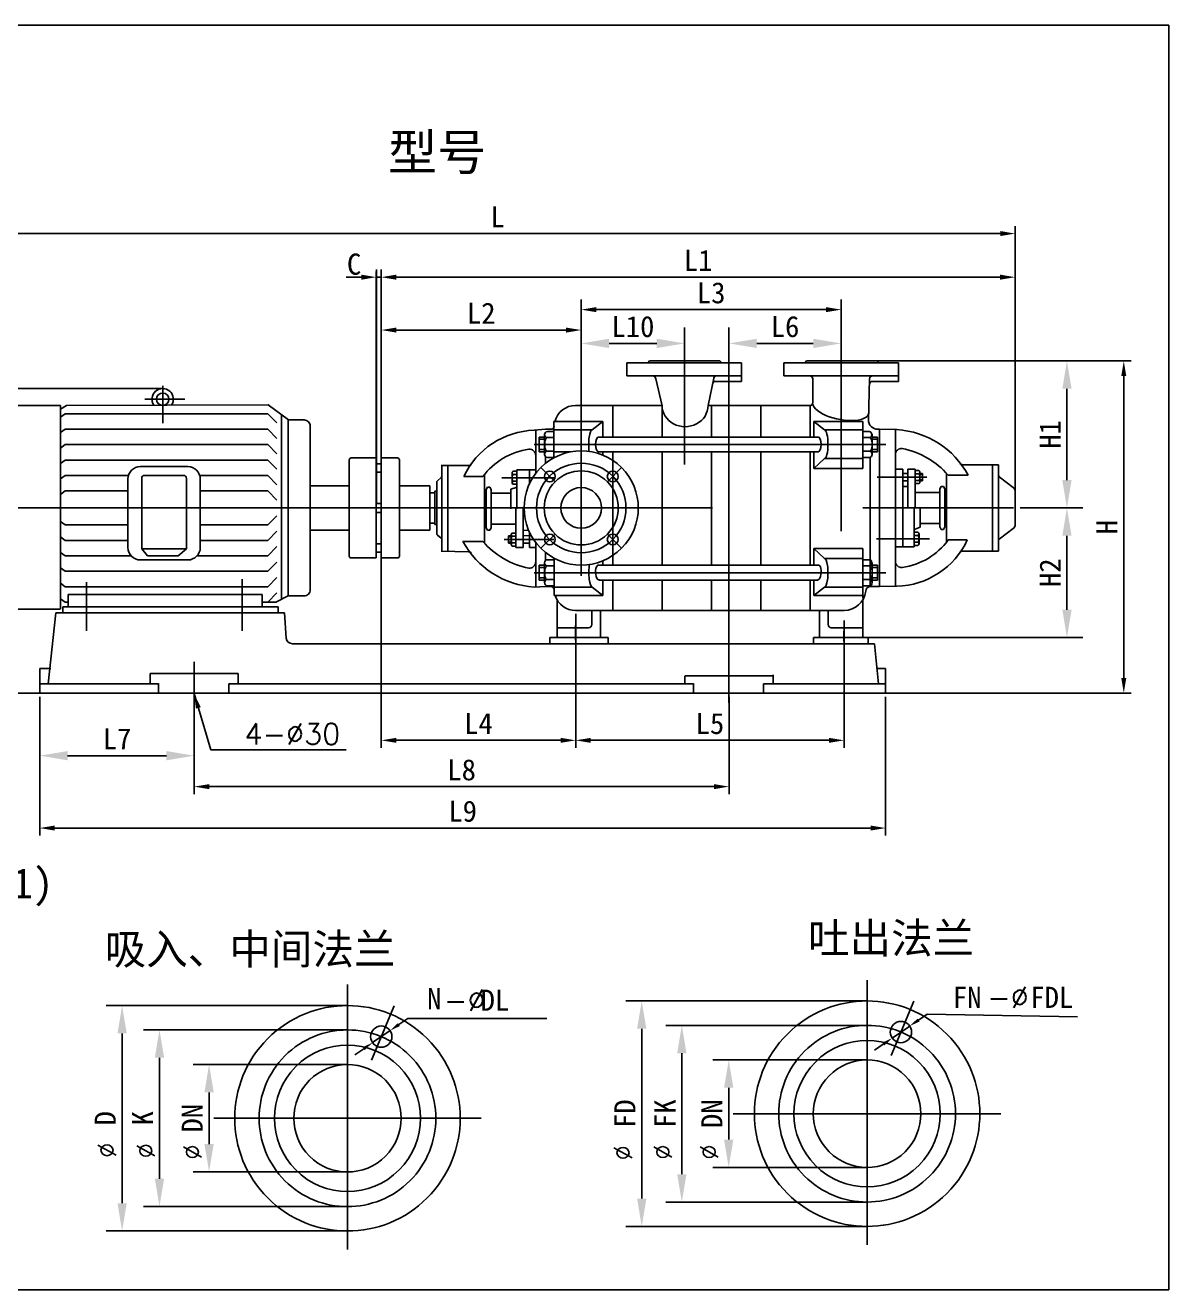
# Model space of a CAD drawing. Extents: x 1620 to 2878, y -792 to 791.
# Drawn here: x 2619.4 to 2809.3, y -582 to -372 of the extents above; entities that cross this region are included whole.
import ezdxf
from ezdxf.enums import TextEntityAlignment as Align

# ---------------------------------------------------------------- set-up
doc = ezdxf.new("R2010")
doc.units = 0
doc.header["$MEASUREMENT"] = 0
doc.linetypes.add('CENTER', pattern=[2, 1.25, -0.25, 0.25, -0.25])
doc.linetypes.add('CENTERX2', pattern=[4, 2.5, -0.5, 0.5, -0.5])
doc.layers.get('0').update_dxf_attribs({"linetype": 'CONTINUOUS'})
doc.layers.get('DEFPOINTS').update_dxf_attribs({"linetype": 'CONTINUOUS'})
for name, color, linetype in [('1', 7, 'CONTINUOUS'), ('2', 1, 'CONTINUOUS'), ('4', 4, 'CENTERX2'), ('8', 20, 'CONTINUOUS')]:
    doc.layers.add(name, color=color, linetype=linetype)
doc.styles.add('HZTXT', font='txt.shx', dxfattribs={"bigfont": 'hztxt.shx'})
doc.styles.get("Standard").update_dxf_attribs({"font": 'SimSun.ttf', "width": 0.6})
doc.dimstyles.get("Standard").update_dxf_attribs({"dimtxt": 0.18, "dimasz": 0.18, "dimexe": 0.18, "dimexo": 0.0625, "dimgap": 0.09, "dimtad": 0, "dimtih": 1, "dimtoh": 1, "dimdec": 4, "dimzin": 0, "dimdsep": 46, "dimtxsty": 'Standard', "dimcen": 0.09, "dimadec": 0, "dimazin": 0, "dimtfac": 1, "dimtdec": 4, "dimtofl": 0, "dimtmove": 0, "dimatfit": 3, "dimfxl": 0, "dimtolj": 1, "dimtzin": 0, "dimarcsym": 0})

# ---------------------------------------------------------------- blocks, each defined once
blk = doc.blocks.new('SCTG')
at = {"layer": '1'}
for p, q in [((0, 8.8), (4.5, 8.8)), ((0, 8.8), (0, -8.8)), ((0, 5), (0, -5)), ((4.6, 4.6), (0, 4.6)), ((4.5, 8.8), (4.5, 8.8)), ((4.5, 4.6), (4.5, 4.6)), ((6.4, 6.8), (6.4, -6.9)), ((6.4, 5), (10, 5)), ((10, 5), (10, -5)), ((4.6, -4.6), (0, -4.6)), ((0, -8.8), (4.5, -8.8)), ((6.4, -5), (10, -5))]:
    blk.add_line(p, q, dxfattribs=at)
for centre, major_axis, ratio, start_param, end_param in [((4.5, 6.7), (-0.15, 2.09), 0.91038, 3.064633, 6.206226), ((4.5, 0), (0, 4.62), 0.404758, 3.126164, 6.298614), ((4.5, -6.7), (0, -2.09), 0.912434, 0, 3.141593)]:
    blk.add_ellipse(centre, major_axis=major_axis, ratio=ratio, start_param=start_param, end_param=end_param, dxfattribs=at)
at = {"layer": '2'}
for p, q in [((6.4, 3.5), (10, 3.5)), ((6.4, -3.5), (10, -3.5))]:
    blk.add_line(p, q, dxfattribs=at)
blk = doc.blocks.new('*D67')
at = {"layer": '2', "color": 0, "lineweight": -2}
for p, q in [((2755.54, -427.72), (2803.11, -427.72)), ((2801.86, -480.39), (2801.86, -430.22)), ((2756.02, -482.89), (2803.11, -482.89))]:
    blk.add_line(p, q, dxfattribs=at)
at = {"layer": '2', "color": 0}
for points in [[(2801.44, -430.22), (2802.27, -430.22), (2801.86, -427.72)], [(2801.44, -480.39), (2802.27, -480.39), (2801.86, -482.89)]]:
    blk.add_solid(points, dxfattribs=at)
at = {"layer": 'DEFPOINTS', "color": 0}
for p in [(2754.91, -427.72), (2801.86, -427.72), (2755.4, -482.89)]:
    blk.add_point(p, dxfattribs=at)
blk = doc.blocks.new('*D68')
at = {"layer": '2', "color": 0, "lineweight": -2}
for p, q in [((2711.75, -451.76), (2711.75, -417.95)), ((2714.25, -419.2), (2752.41, -419.2)), ((2754.91, -451.51), (2754.91, -417.95))]:
    blk.add_line(p, q, dxfattribs=at)
at = {"layer": '2', "color": 0}
for points in [[(2714.25, -418.78), (2714.25, -419.62), (2711.75, -419.2)], [(2752.41, -418.78), (2752.41, -419.62), (2754.91, -419.2)]]:
    blk.add_solid(points, dxfattribs=at)
at = {"layer": 'DEFPOINTS', "color": 0}
for p in [(2754.91, -419.2), (2711.75, -452.38), (2754.91, -452.14)]:
    blk.add_point(p, dxfattribs=at)
blk = doc.blocks.new('*D69')
at = {"layer": '2', "color": 0, "lineweight": -2}
for p, q in [((2678.54, -430.24), (2678.54, -421.34)), ((2711.75, -429.01), (2711.75, -421.34)), ((2681.04, -422.59), (2709.25, -422.59))]:
    blk.add_line(p, q, dxfattribs=at)
at = {"layer": '2', "color": 0}
for points in [[(2681.04, -422.18), (2681.04, -423.01), (2678.54, -422.59)], [(2709.25, -422.18), (2709.25, -423.01), (2711.75, -422.59)]]:
    blk.add_solid(points, dxfattribs=at)
at = {"layer": 'DEFPOINTS', "color": 0}
for p in [(2711.75, -422.59), (2711.75, -429.63), (2678.54, -430.86)]:
    blk.add_point(p, dxfattribs=at)
blk = doc.blocks.new('*D70')
at = {"layer": '2', "color": 0, "lineweight": -2}
for p, q in [((2678.54, -451.51), (2678.54, -412.56)), ((2783.82, -451.51), (2783.82, -412.56)), ((2681.04, -413.81), (2781.32, -413.81))]:
    blk.add_line(p, q, dxfattribs=at)
at = {"layer": '2', "color": 0}
for points in [[(2681.04, -413.39), (2681.04, -414.23), (2678.54, -413.81)], [(2781.32, -413.39), (2781.32, -414.23), (2783.82, -413.81)]]:
    blk.add_solid(points, dxfattribs=at)
at = {"layer": 'DEFPOINTS', "color": 0}
for p in [(2783.82, -413.81), (2678.54, -452.14), (2783.82, -452.14)]:
    blk.add_point(p, dxfattribs=at)
blk = doc.blocks.new('*D71')
at = {"layer": '2', "color": 0, "lineweight": -2}
for p, q in [((2677.73, -451.51), (2677.73, -412.56)), ((2678.54, -451.51), (2678.54, -412.56)), ((2675.23, -413.81), (2672.73, -413.81)), ((2677.73, -413.81), (2678.54, -413.81)), ((2681.04, -413.81), (2687.99, -413.81))]:
    blk.add_line(p, q, dxfattribs=at)
at = {"layer": '2', "color": 0}
for points in [[(2675.23, -413.39), (2675.23, -414.23), (2677.73, -413.81)], [(2681.04, -413.39), (2681.04, -414.23), (2678.54, -413.81)]]:
    blk.add_solid(points, dxfattribs=at)
at = {"layer": 'DEFPOINTS', "color": 0}
for p in [(2678.54, -413.81), (2677.73, -452.14), (2678.54, -452.14)]:
    blk.add_point(p, dxfattribs=at)
at = {"layer": '2', "color": 0, "insert": (2685.76, -411.93), "char_height": 2.5, "attachment_point": 5}
blk.add_mtext('\\A1;   ', dxfattribs=at)
blk = doc.blocks.new('*D72')
at = {"layer": '2', "color": 0, "lineweight": -2}
for p, q in [((2611.91, -451.51), (2611.91, -405.32)), ((2614.41, -406.57), (2781.34, -406.57)), ((2783.84, -451.51), (2783.84, -405.32))]:
    blk.add_line(p, q, dxfattribs=at)
at = {"layer": '2', "color": 0}
for points in [[(2614.41, -406.15), (2614.41, -406.98), (2611.91, -406.57)], [(2781.34, -406.15), (2781.34, -406.98), (2783.84, -406.57)]]:
    blk.add_solid(points, dxfattribs=at)
at = {"layer": 'DEFPOINTS', "color": 0}
for p in [(2783.84, -406.57), (2611.91, -452.14), (2783.84, -452.14)]:
    blk.add_point(p, dxfattribs=at)
blk = doc.blocks.new('*D73')
at = {"layer": '2', "color": 0, "lineweight": -2}
for p, q in [((2621.83, -483.52), (2621.83, -506.55)), ((2762.3, -483.52), (2762.3, -506.55)), ((2624.33, -505.3), (2759.8, -505.3))]:
    blk.add_line(p, q, dxfattribs=at)
at = {"layer": '2', "color": 0}
for points in [[(2624.33, -504.88), (2624.33, -505.72), (2621.83, -505.3)], [(2759.8, -504.88), (2759.8, -505.72), (2762.3, -505.3)]]:
    blk.add_solid(points, dxfattribs=at)
at = {"layer": 'DEFPOINTS', "color": 0}
for p in [(2621.83, -482.89), (2762.3, -482.89), (2762.3, -505.3)]:
    blk.add_point(p, dxfattribs=at)
blk = doc.blocks.new('*D74')
at = {"layer": '2', "color": 0, "lineweight": -2}
for p, q in [((2647.49, -483.52), (2647.49, -499.67)), ((2736.3, -483.52), (2736.3, -499.67)), ((2649.99, -498.42), (2733.8, -498.42))]:
    blk.add_line(p, q, dxfattribs=at)
at = {"layer": '2', "color": 0}
for points in [[(2649.99, -498), (2649.99, -498.84), (2647.49, -498.42)], [(2733.8, -498), (2733.8, -498.84), (2736.3, -498.42)]]:
    blk.add_solid(points, dxfattribs=at)
at = {"layer": 'DEFPOINTS', "color": 0}
for p in [(2647.49, -482.89), (2736.3, -482.89), (2736.3, -498.42)]:
    blk.add_point(p, dxfattribs=at)
blk = doc.blocks.new('*D75')
at = {"layer": '2', "color": 0, "lineweight": -2}
for p, q in [((2678.54, -452), (2678.54, -491.98)), ((2710.85, -475.32), (2710.85, -491.98)), ((2681.04, -490.73), (2708.35, -490.73))]:
    blk.add_line(p, q, dxfattribs=at)
at = {"layer": '2', "color": 0}
for points in [[(2681.04, -490.32), (2681.04, -491.15), (2678.54, -490.73)], [(2708.35, -490.32), (2708.35, -491.15), (2710.85, -490.73)]]:
    blk.add_solid(points, dxfattribs=at)
at = {"layer": 'DEFPOINTS', "color": 0}
for p in [(2678.54, -451.38), (2710.85, -474.69), (2710.85, -490.73)]:
    blk.add_point(p, dxfattribs=at)
blk = doc.blocks.new('*D76')
at = {"layer": '2', "color": 0, "lineweight": -2}
for p, q in [((2755.41, -475.32), (2755.41, -491.98)), ((2710.85, -481.98), (2710.85, -491.98)), ((2713.35, -490.73), (2752.91, -490.73))]:
    blk.add_line(p, q, dxfattribs=at)
at = {"layer": '2', "color": 0}
for points in [[(2713.35, -490.32), (2713.35, -491.15), (2710.85, -490.73)], [(2752.91, -490.32), (2752.91, -491.15), (2755.41, -490.73)]]:
    blk.add_solid(points, dxfattribs=at)
at = {"layer": 'DEFPOINTS', "color": 0}
for p in [(2755.41, -474.69), (2710.85, -481.35), (2755.41, -490.73)]:
    blk.add_point(p, dxfattribs=at)

msp = doc.modelspace()

# ---------------------------------------------------------------- linework, layer by layer
for p, q in [((2809.31876, -371.97458), (2512.31876, -371.97458)), ((2809.31876, -581.97458), (2809.31876, -371.97458)), ((2512.31876, -581.97458), (2809.31876, -581.97458))]:
    msp.add_line(p, q)
at = {"color": 1, "linetype": 'ByBlock'}
for p, q in [((2783.84211, -452.13766), (2783.84211, -408.57231)), ((2783.84211, -410.03632), (2783.84211, -418.12544)), ((2677.72749, -443.83405), (2677.72749, -412.84544)), ((2678.53934, -415.48544), (2678.53934, -412.84544)), ((2678.53934, -414.82322), (2678.53934, -418.12544)), ((2678.53934, -443.83405), (2678.53934, -417.89549)), ((2711.75379, -441.36721), (2711.75379, -417.50703)), ((2711.75379, -441.36721), (2711.75379, -417.89549)), ((2754.91206, -426.54696), (2754.91206, -417.50703)), ((2711.75379, -425.80371), (2711.75379, -422.16862)), ((2728.92333, -425.6676), (2728.92333, -422.16862)), ((2736.2956, -478.01244), (2736.2956, -422.16862)), ((2754.91206, -426.54696), (2754.91206, -422.16862)), ((2724.30333, -424.80862), (2716.37379, -424.80862)), ((2740.9156, -424.80862), (2750.29206, -424.80862)), ((2760.84823, -427.72491), (2795.06097, -427.72491)), ((2642.24525, -432.3115), (2602.62359, -432.3115)), ((2792.42097, -432.34491), (2792.42097, -447.51766)), ((2784.6482, -452.13766), (2795.06097, -452.13766)), ((2792.42097, -456.75766), (2792.42097, -469.04554)), ((2758.50005, -473.66554), (2795.06097, -473.66554)), ((2621.82976, -482.89178), (2602.62359, -482.89178)), ((2642.87329, -493.28223), (2626.44976, -493.28223)), ((2672.93548, -534.77862), (2632.86921, -534.77862)), ((2759.23108, -534.02223), (2719.16481, -534.02223)), ((2682.93703, -536.94519), (2681.47501, -537.94466)), ((2706.04436, -536.94519), (2682.93703, -536.94519)), ((2767.77061, -537.18827), (2769.23262, -536.18879)), ((2769.23262, -536.18879), (2794.16546, -536.65166)), ((2635.50921, -539.39862), (2635.50921, -567.60262)), ((2672.93548, -538.82662), (2639.07342, -538.82662)), ((2677.08897, -540.94309), (2680.013, -538.94414)), ((2721.80481, -538.64223), (2721.80481, -566.84623)), ((2759.23108, -538.07023), (2725.82343, -538.07023)), ((2763.38456, -540.18669), (2766.30859, -538.18774)), ((2761.92254, -541.18617), (2760.46053, -542.18565)), ((2641.71342, -543.44662), (2641.71342, -563.55462)), ((2675.62695, -541.94257), (2674.16493, -542.94204)), ((2728.46343, -542.69023), (2728.46343, -562.79823)), ((2759.23108, -543.81405), (2733.60852, -543.81405)), ((2672.93548, -544.58628), (2647.31292, -544.58628)), ((2649.95292, -549.20628), (2649.95292, -557.79497)), ((2736.24852, -548.43405), (2736.24852, -557.0544)), ((2672.93548, -562.41497), (2647.31292, -562.41497)), ((2759.23108, -561.6744), (2733.60852, -561.6744)), ((2672.93548, -568.17462), (2639.07342, -568.17462)), ((2759.23108, -567.41823), (2725.82343, -567.41823)), ((2672.93548, -572.22262), (2632.86921, -572.22262)), ((2759.23108, -571.46623), (2719.16481, -571.46623))]:
    msp.add_line(p, q, dxfattribs=at)
for points in [[(2716.37379, -424.03862), (2716.37379, -425.57862), (2711.75379, -424.80862)], [(2724.30333, -424.03862), (2724.30333, -425.57862), (2728.92333, -424.80862)], [(2740.9156, -424.03862), (2740.9156, -425.57862), (2736.2956, -424.80862)], [(2750.29206, -424.03862), (2750.29206, -425.57862), (2754.91206, -424.80862)], [(2791.65097, -432.34491), (2793.19097, -432.34491), (2792.42097, -427.72491)], [(2791.65097, -447.51766), (2793.19097, -447.51766), (2792.42097, -452.13766)], [(2791.65097, -456.75766), (2793.19097, -456.75766), (2792.42097, -452.13766)], [(2791.65097, -469.04554), (2793.19097, -469.04554), (2792.42097, -473.66554)], [(2626.44976, -492.51223), (2626.44976, -494.05223), (2621.82976, -493.28223)], [(2642.87329, -492.51223), (2642.87329, -494.05223), (2647.49329, -493.28223)], [(2634.73921, -539.39862), (2636.27921, -539.39862), (2635.50921, -534.77862)], [(2721.03481, -538.64223), (2722.57481, -538.64223), (2721.80481, -534.02223)], [(2767.60403, -536.9446), (2767.93719, -537.43194), (2766.30859, -538.18774)], [(2640.94342, -543.44662), (2642.48342, -543.44662), (2641.71342, -538.82662)], [(2681.30843, -537.701), (2681.64159, -538.18833), (2680.013, -538.94414)], [(2727.69343, -542.69023), (2729.23343, -542.69023), (2728.46343, -538.07023)], [(2675.46037, -541.6989), (2675.79353, -542.18624), (2677.08897, -540.94309)], [(2761.75597, -540.9425), (2762.08912, -541.42984), (2763.38456, -540.18669)], [(2735.47852, -548.43405), (2737.01852, -548.43405), (2736.24852, -543.81405)], [(2649.18292, -549.20628), (2650.72292, -549.20628), (2649.95292, -544.58628)], [(2649.18292, -557.79497), (2650.72292, -557.79497), (2649.95292, -562.41497)], [(2735.47852, -557.0544), (2737.01852, -557.0544), (2736.24852, -561.6744)], [(2727.69343, -562.79823), (2729.23343, -562.79823), (2728.46343, -567.41823)], [(2640.94342, -563.55462), (2642.48342, -563.55462), (2641.71342, -568.17462)], [(2721.03481, -566.84623), (2722.57481, -566.84623), (2721.80481, -571.46623)], [(2634.73921, -567.60262), (2636.27921, -567.60262), (2635.50921, -572.22262)]]:
    msp.add_solid(points, dxfattribs=at)
at = {"layer": '1'}
for p, q in [((2738.37167, -428.03245), (2719.30412, -428.03245)), ((2719.30412, -430.18524), (2719.30412, -428.03245)), ((2722.78959, -428.03245), (2723.07258, -427.72491)), ((2734.77407, -427.72491), (2723.07258, -427.72491)), ((2735.09123, -428.03245), (2734.77407, -427.72491)), ((2738.37167, -428.03245), (2735.09123, -428.03245)), ((2738.37167, -431.10786), (2738.37167, -428.03245)), ((2764.44584, -428.03245), (2745.37829, -428.03245)), ((2745.37829, -430.18524), (2745.37829, -428.03245)), ((2748.86376, -428.03245), (2749.14675, -427.72491)), ((2760.84823, -427.72491), (2749.14675, -427.72491)), ((2761.1654, -428.03245), (2760.84823, -427.72491)), ((2764.44584, -428.03245), (2761.1654, -428.03245)), ((2764.44584, -431.10786), (2764.44584, -428.03245)), ((2719.30412, -430.18524), (2738.37167, -430.18524)), ((2745.37829, -430.18524), (2764.44584, -430.18524)), ((2725.19955, -435.16735), (2724.12227, -430.69781)), ((2732.82404, -435.12038), (2733.75884, -430.59413)), ((2738.37167, -431.10786), (2734.06217, -431.10786)), ((2750.19643, -434.68511), (2750.19643, -430.69781)), ((2759.46211, -437.48715), (2759.64936, -430.6837)), ((2764.44584, -431.10786), (2760.13634, -431.10786)), ((2617.0311, -435.12038), (2625.28142, -435.10361)), ((2626.29837, -435.10155), (2625.26817, -435.71301)), ((2625.28142, -435.10361), (2625.26817, -468.94991)), ((2625.26817, -437.06494), (2626.0356, -436.49926)), ((2626.0356, -436.49926), (2659.70477, -436.49926)), ((2626.29837, -435.10155), (2659.74405, -435.03358)), ((2659.70477, -436.49926), (2661.22968, -438.02213)), ((2659.74405, -435.03358), (2663.14484, -437.52501)), ((2661.99359, -436.6816), (2661.99359, -467.31123)), ((2710.83116, -435.12038), (2725.18823, -435.12038)), ((2716.98199, -435.12038), (2716.98199, -440.36148)), ((2719.03226, -435.12038), (2725.18823, -435.12038)), ((2725.18308, -435.12038), (2725.18308, -435.73546)), ((2725.18308, -435.12038), (2725.18308, -440.36148)), ((2732.82404, -435.12038), (2749.88889, -435.12038)), ((2733.38418, -435.12038), (2733.38418, -435.73546)), ((2733.38418, -435.12038), (2733.38418, -440.36148)), ((2741.58528, -435.12038), (2741.58528, -435.73546)), ((2741.58528, -435.12038), (2741.58528, -440.36148)), ((2749.78638, -435.12038), (2749.78638, -440.36148)), ((2663.10535, -437.52501), (2663.10535, -466.74143)), ((2663.10535, -437.52501), (2665.72512, -437.52501)), ((2666.75026, -438.55015), (2666.75026, -465.71629)), ((2715.32263, -437.76384), (2707.22737, -437.76384)), ((2713.57653, -439.18561), (2715.32263, -437.76384)), ((2715.32263, -437.76384), (2715.32263, -440.36148)), ((2750.40479, -437.76384), (2758.50005, -437.76384)), ((2752.15089, -439.18561), (2750.40479, -437.76384)), ((2750.40479, -437.76384), (2750.40479, -440.36148)), ((2625.26817, -439.62778), (2626.0356, -439.0621)), ((2626.0356, -439.0621), (2659.70477, -439.0621)), ((2659.70477, -439.0621), (2661.22968, -440.58497)), ((2705.8238, -439.06363), (2703.95112, -439.23962)), ((2704.19068, -445.7983), (2704.19068, -439.23521)), ((2705.80799, -439.06716), (2706.7335, -439.06716)), ((2713.57653, -439.18561), (2707.22737, -439.18561)), ((2752.15089, -439.18561), (2758.50005, -439.18561)), ((2760.99923, -439.06716), (2761.26792, -439.06716)), ((2761.26792, -439.06716), (2761.26792, -465.20816)), ((2761.26792, -439.06716), (2764.17283, -439.12062)), ((2761.26792, -439.06716), (2761.26792, -439.83601)), ((2763.93327, -439.11621), (2763.93327, -458.59602)), ((2625.26817, -442.19062), (2626.0356, -441.62495)), ((2626.0356, -441.62495), (2659.70477, -441.62495)), ((2659.70477, -441.62495), (2661.22968, -443.14781)), ((2715.32263, -442.82181), (2715.32263, -443.35236)), ((2716.98199, -442.82181), (2716.98199, -461.66469)), ((2725.18308, -442.82181), (2725.18308, -461.66469)), ((2733.38418, -442.82181), (2733.38418, -461.66469)), ((2741.58528, -442.82181), (2741.58528, -461.66469)), ((2749.78638, -442.82181), (2749.78638, -461.66469)), ((2750.40479, -442.82181), (2750.40479, -445.6028)), ((2625.26817, -444.75347), (2626.0356, -444.18779)), ((2626.0356, -444.18779), (2659.70477, -444.18779)), ((2659.70477, -444.18779), (2661.22968, -445.71066)), ((2673.2244, -444.14159), (2673.2244, -460.13373)), ((2673.53194, -443.83405), (2677.72749, -443.83405)), ((2677.72749, -443.83405), (2677.72749, -460.44127)), ((2677.72749, -444.78357), (2678.53934, -444.78357)), ((2678.53934, -443.83405), (2678.53934, -460.44127)), ((2678.53934, -443.83405), (2681.24573, -443.83405)), ((2681.55327, -444.14159), (2681.55327, -460.13373)), ((2688.58568, -444.9617), (2688.58568, -457.4029)), ((2688.58568, -445.0807), (2693.05531, -445.0807)), ((2689.61082, -459.31362), (2689.61082, -444.9617)), ((2705.80799, -443.61059), (2705.80799, -444.7508)), ((2752.15089, -443.95047), (2750.40479, -445.6028)), ((2752.15089, -443.95047), (2758.50005, -443.95047)), ((2759.73057, -443.73875), (2759.73057, -464.95997)), ((2781.05307, -444.9617), (2775.06864, -444.9617)), ((2780.02793, -444.9617), (2780.02793, -459.31362)), ((2781.05307, -444.9617), (2781.05307, -459.31362)), ((2625.26817, -447.31631), (2626.0356, -446.75063)), ((2626.0356, -446.75063), (2636.56487, -446.75063)), ((2638.53492, -445.26828), (2646.43777, -445.26828)), ((2638.76115, -447.23538), (2638.76115, -458.90898)), ((2639.27372, -446.72281), (2645.69897, -446.72281)), ((2646.21154, -447.23538), (2646.21154, -458.90898)), ((2648.40782, -446.75063), (2659.70477, -446.75063)), ((2659.70477, -446.75063), (2661.22968, -448.2735)), ((2677.72749, -446.19636), (2678.53934, -446.19636)), ((2688.48066, -447.10387), (2687.8706, -447.63767)), ((2695.42992, -446.93583), (2692.25908, -446.93583)), ((2695.68204, -449.43753), (2695.68204, -446.60505)), ((2700.2697, -446.28921), (2700.2697, -447.98125)), ((2700.49616, -446.56279), (2701.05701, -446.56279)), ((2700.50326, -446.04856), (2700.50326, -446.04843)), ((2701.05701, -446.04843), (2700.50326, -446.04843)), ((2700.50326, -446.56279), (2700.50326, -446.56266)), ((2701.05701, -452.25666), (2701.05701, -445.7983)), ((2701.05701, -445.7983), (2702.96051, -445.7983)), ((2701.05701, -446.04843), (2701.05701, -448.21352)), ((2701.05701, -446.51589), (2701.05701, -447.74606)), ((2704.19068, -445.7983), (2702.96051, -445.7983)), ((2703.14263, -445.7983), (2703.14263, -448.16699)), ((2704.19068, -446.41773), (2704.19068, -445.7983)), ((2750.40479, -445.6028), (2758.50005, -445.6028)), ((2765.16344, -445.67929), (2763.93327, -445.67929)), ((2765.16344, -457.87843), (2765.16344, -445.67929)), ((2765.98355, -446.39689), (2765.16344, -446.39689)), ((2765.98355, -452.13766), (2765.98355, -445.67929)), ((2767.21371, -445.67929), (2765.98355, -445.67929)), ((2767.21371, -452.13766), (2767.21371, -445.67929)), ((2772.44191, -446.39968), (2772.44191, -454.95679)), ((2772.7122, -446.70053), (2776.01576, -446.70053)), ((2783.49785, -448.71648), (2781.17422, -446.9461)), ((2625.26817, -449.87915), (2626.0356, -449.31348)), ((2626.0356, -449.31348), (2636.48464, -449.31348)), ((2636.48464, -447.31855), (2636.48464, -458.7188)), ((2648.48805, -447.31855), (2648.48805, -458.7188)), ((2648.48805, -449.31348), (2659.70477, -449.31348)), ((2659.70477, -449.31348), (2661.22968, -450.83634)), ((2666.75026, -448.44717), (2673.2244, -448.44717)), ((2681.55327, -448.44717), (2686.63792, -448.44717)), ((2686.63792, -448.44717), (2686.63792, -455.82815)), ((2687.45803, -449.36979), (2687.76557, -449.36979)), ((2687.45803, -449.36979), (2687.45803, -454.64925)), ((2687.76557, -447.86912), (2687.76557, -456.4062)), ((2696.19461, -448.69409), (2695.98958, -449.09891)), ((2695.98958, -449.69382), (2695.98958, -449.09891)), ((2696.60466, -448.69409), (2696.19461, -448.69409)), ((2696.80969, -449.09891), (2696.60466, -448.69409)), ((2696.80969, -449.09891), (2696.80969, -449.69382)), ((2700.0757, -449.03886), (2700.92531, -448.71346)), ((2700.0757, -452.25666), (2700.0757, -449.03886)), ((2700.49616, -447.69916), (2701.05701, -447.69916)), ((2701.05701, -448.21352), (2700.50326, -448.21352)), ((2765.98355, -447.62706), (2765.16344, -447.62706)), ((2765.16344, -448.54968), (2765.98355, -448.54968)), ((2771.31426, -448.97991), (2771.51929, -448.57509)), ((2771.31426, -448.97991), (2771.31426, -454.7005)), ((2771.51929, -448.57509), (2771.92934, -448.57509)), ((2771.92934, -448.57509), (2772.13437, -448.97991)), ((2772.13437, -448.97991), (2772.13437, -454.7005)), ((2772.13437, -449.31853), (2772.13437, -449.57482)), ((2772.44191, -449.31853), (2772.13437, -449.31853)), ((2783.82094, -449.36882), (2783.82094, -454.9065)), ((2677.72749, -451.37658), (2678.53934, -451.37658)), ((2686.63792, -449.62607), (2687.45803, -449.62607)), ((2695.98958, -449.43753), (2695.68204, -449.43753)), ((2695.68204, -457.99464), (2695.68204, -449.43753)), ((2695.98958, -449.69382), (2695.98958, -449.43753)), ((2695.98958, -455.41441), (2695.98958, -449.69382)), ((2700.0757, -449.69382), (2696.80969, -449.69382)), ((2696.80969, -455.41441), (2696.80969, -449.69382)), ((2767.21371, -449.57482), (2771.31426, -449.57482)), ((2659.70477, -454.96184), (2661.22968, -453.43898)), ((2677.72749, -452.89874), (2678.53934, -452.89874)), ((2700.91024, -452.25666), (2700.91024, -458.71503)), ((2702.1404, -452.25666), (2702.1404, -458.71503)), ((2767.06694, -452.13766), (2767.06694, -458.59602)), ((2768.04825, -452.13766), (2768.04825, -455.35546)), ((2625.26817, -454.39617), (2626.0356, -454.96184)), ((2626.0356, -454.96184), (2636.48464, -454.96184)), ((2648.48805, -454.96184), (2659.70477, -454.96184)), ((2686.63792, -453.77788), (2686.63792, -454.64925)), ((2686.63792, -454.64925), (2687.45803, -454.64925)), ((2687.45803, -453.77788), (2687.45803, -454.90553)), ((2687.45803, -454.90553), (2687.76557, -454.90553)), ((2687.76557, -454.90553), (2687.76557, -456.4062)), ((2695.68204, -455.07579), (2695.98958, -455.07579)), ((2695.98958, -455.07579), (2695.98958, -454.8195)), ((2696.19461, -455.81923), (2695.98958, -455.41441)), ((2696.80969, -455.41441), (2696.60466, -455.81923)), ((2700.91024, -454.8195), (2696.80969, -454.8195)), ((2768.04825, -455.35546), (2767.19864, -455.68086)), ((2768.04825, -454.7005), (2771.31426, -454.7005)), ((2771.31426, -455.29541), (2771.31426, -454.7005)), ((2771.31426, -455.29541), (2771.51929, -455.70023)), ((2771.92934, -455.70023), (2772.13437, -455.29541)), ((2772.13437, -454.7005), (2772.13437, -455.29541)), ((2772.13437, -454.7005), (2772.13437, -454.95679)), ((2772.13437, -454.95679), (2772.44191, -454.95679)), ((2772.44191, -454.95679), (2772.44191, -457.78927)), ((2781.17422, -457.32922), (2783.49785, -455.55884)), ((2625.26817, -456.95901), (2626.0356, -457.52468)), ((2626.0356, -457.52468), (2636.48464, -457.52468)), ((2648.48805, -457.52468), (2659.70477, -457.52468)), ((2659.70477, -457.52468), (2661.22968, -456.00182)), ((2666.75026, -455.82815), (2673.2244, -455.82815)), ((2681.55327, -455.82815), (2686.63792, -455.82815)), ((2688.48066, -457.17145), (2687.8706, -456.63765)), ((2688.58568, -457.4029), (2688.58568, -459.31362)), ((2689.61082, -457.26335), (2689.61082, -459.31362)), ((2695.41175, -457.69379), (2692.10819, -457.69379)), ((2696.60466, -455.81923), (2696.19461, -455.81923)), ((2703.11234, -455.85584), (2702.1404, -455.84464)), ((2702.1404, -456.76727), (2703.11234, -456.73676)), ((2703.14263, -456.10833), (2703.14263, -458.71503)), ((2765.16344, -456.05704), (2765.16344, -458.59602)), ((2765.16344, -456.05704), (2765.16344, -458.59602)), ((2767.06694, -456.1808), (2767.62069, -456.1808)), ((2767.06694, -458.34589), (2767.06694, -456.1808)), ((2767.06694, -457.87843), (2767.06694, -456.64826)), ((2767.62779, -456.69516), (2767.06694, -456.69516)), ((2767.85425, -458.10511), (2767.85425, -456.41307)), ((2771.51929, -455.70023), (2771.92934, -455.70023)), ((2772.69403, -457.45849), (2775.86487, -457.45849)), ((2780.02793, -457.26335), (2780.02793, -459.31362)), ((2781.05307, -457.57385), (2781.05307, -459.31362)), ((2625.26817, -459.52185), (2626.0356, -460.08753)), ((2638.76115, -458.90898), (2639.73209, -460.08753)), ((2638.76115, -458.90898), (2646.21154, -458.90898)), ((2646.21154, -458.90898), (2644.84419, -460.08753)), ((2659.70477, -460.08753), (2661.22968, -458.56466)), ((2677.72749, -458.07896), (2678.53934, -458.07896)), ((2677.72749, -459.49175), (2678.53934, -459.49175)), ((2688.48759, -459.30511), (2693.05531, -459.43262)), ((2700.91024, -458.71503), (2702.1404, -458.71503)), ((2702.1404, -457.99743), (2703.13907, -457.9914)), ((2703.14263, -458.59602), (2703.14263, -458.71503)), ((2703.14263, -458.71503), (2704.27213, -458.71503)), ((2704.19068, -465.27811), (2704.19068, -457.85759)), ((2705.80799, -459.52452), (2705.80799, -460.88143)), ((2752.15089, -460.51343), (2750.40479, -458.86109)), ((2750.40479, -461.64209), (2750.40479, -458.86109)), ((2750.40479, -458.86109), (2758.50005, -458.86109)), ((2763.93327, -458.59602), (2765.16344, -458.59602)), ((2763.93327, -458.59602), (2763.93327, -465.15911)), ((2767.06694, -458.59602), (2765.16344, -458.59602)), ((2767.62779, -457.83153), (2767.06694, -457.83153)), ((2767.06694, -458.34589), (2767.62069, -458.34589)), ((2767.62069, -457.83153), (2767.62069, -457.83166)), ((2767.62069, -458.34576), (2767.62069, -458.34589)), ((2781.05307, -459.31362), (2775.06864, -459.31362)), ((2626.0356, -460.08753), (2637.00841, -460.08753)), ((2638.53492, -460.76908), (2646.43777, -460.76908)), ((2639.73209, -460.08753), (2644.84419, -460.08753)), ((2647.96428, -460.08753), (2659.70477, -460.08753)), ((2659.70477, -462.65037), (2661.22968, -461.12751)), ((2673.53194, -460.44127), (2677.72749, -460.44127)), ((2678.53934, -460.44127), (2681.24573, -460.44127)), ((2707.30803, -460.51343), (2707.24229, -460.51343)), ((2715.33754, -461.64209), (2715.33754, -460.91689)), ((2752.15089, -460.51343), (2758.50005, -460.51343)), ((2625.26817, -462.0847), (2626.0356, -462.65037)), ((2626.0356, -462.65037), (2659.70477, -462.65037)), ((2659.70477, -465.21321), (2661.22968, -463.69035)), ((2625.26817, -464.64754), (2626.0356, -465.21321)), ((2626.0356, -465.21321), (2659.70477, -465.21321)), ((2705.80601, -465.19281), (2703.95112, -465.2737)), ((2705.80799, -465.20816), (2706.7335, -465.20816)), ((2713.59144, -465.27829), (2707.24229, -465.27829)), ((2713.59144, -465.27829), (2715.33754, -466.70006)), ((2715.33754, -466.70006), (2715.33754, -464.10242)), ((2716.98199, -464.12502), (2716.98199, -469.15494)), ((2725.18308, -464.12502), (2725.18308, -469.15494)), ((2733.38418, -464.12502), (2733.38418, -469.15494)), ((2741.58528, -464.12502), (2741.58528, -469.15494)), ((2749.78638, -464.12502), (2749.78638, -469.15494)), ((2750.40479, -466.70006), (2750.40479, -464.10242)), ((2752.15089, -465.27829), (2750.40479, -466.70006)), ((2752.15089, -465.27829), (2758.50005, -465.27829)), ((2759.80852, -465.20816), (2761.26792, -465.20816)), ((2761.26792, -465.20816), (2764.17283, -465.1547)), ((2625.26817, -467.21038), (2626.0356, -467.77606)), ((2626.0356, -467.77606), (2626.56488, -467.77606)), ((2626.56488, -466.48958), (2658.75419, -466.48958)), ((2626.56488, -466.48958), (2626.56488, -468.53986)), ((2658.75419, -466.48958), (2658.75419, -468.53986)), ((2658.75419, -467.77606), (2659.70477, -467.77606)), ((2661.02676, -467.80674), (2658.75419, -467.80674)), ((2659.70477, -467.77606), (2661.22968, -466.25319)), ((2663.10535, -466.74143), (2661.02676, -467.80674)), ((2663.10535, -466.74143), (2665.72512, -466.74143)), ((2715.33754, -466.70006), (2707.24229, -466.70006)), ((2707.75575, -467.41505), (2707.75575, -473.66554)), ((2750.40479, -466.70006), (2758.50005, -466.70006)), ((2758.50005, -467.41505), (2758.50005, -473.66554)), ((2758.50005, -467.41505), (2758.50005, -468.53986)), ((2617.0311, -468.94991), (2625.21494, -468.94991)), ((2624.49512, -469.5629), (2623.24591, -481.35407)), ((2624.49512, -469.5629), (2662.45177, -469.5629)), ((2625.67147, -468.53986), (2661.42664, -468.53986)), ((2625.67147, -468.53986), (2625.67147, -469.5629)), ((2661.42664, -468.53986), (2661.42664, -469.5629)), ((2662.45177, -469.5629), (2662.76811, -473.76927)), ((2710.83116, -469.15494), (2739.02244, -469.15494)), ((2713.49652, -469.15494), (2713.49652, -471.51275)), ((2714.93171, -469.15494), (2714.93171, -473.66554)), ((2719.03226, -469.15494), (2747.22354, -469.15494)), ((2727.23336, -469.15494), (2755.42463, -469.15494)), ((2751.32408, -469.15494), (2751.32408, -473.66554)), ((2752.75928, -469.15494), (2752.75928, -471.51275)), ((2707.75575, -472.02532), (2712.98395, -472.02532)), ((2753.27185, -472.02532), (2758.50005, -472.02532)), ((2706.53364, -473.66554), (2716.21345, -473.66554)), ((2706.53364, -473.66554), (2706.53364, -474.69068)), ((2707.75575, -473.66554), (2714.93171, -473.66554)), ((2716.21345, -473.66554), (2716.21345, -474.69068)), ((2750.30124, -473.66554), (2759.43111, -473.66554)), ((2750.30124, -473.66554), (2750.30124, -474.69068)), ((2751.32408, -473.66554), (2758.50005, -473.66554)), ((2759.43111, -474.69068), (2759.43111, -473.66554)), ((2663.78799, -474.69068), (2760.45625, -474.69068)), ((2760.45625, -474.69068), (2761.12259, -481.35407)), ((2621.82976, -478.79123), (2623.67732, -478.79123)), ((2621.82976, -482.89178), (2621.82976, -478.79123)), ((2760.8663, -478.79123), (2762.3015, -478.79123)), ((2762.3015, -482.89178), (2762.3015, -478.79123)), ((2640.18397, -479.60612), (2654.80262, -479.60612)), ((2640.18397, -481.35407), (2640.18397, -479.60612)), ((2654.80262, -481.35407), (2654.80262, -479.60612)), ((2728.98627, -480.01357), (2743.60493, -480.01357)), ((2728.98627, -481.35407), (2728.98627, -480.07265)), ((2743.60493, -481.35407), (2743.60493, -479.87776)), ((2621.82976, -481.35407), (2641.57622, -481.35407)), ((2621.82976, -482.89178), (2762.3015, -482.89178)), ((2641.57622, -482.89178), (2641.57622, -481.28915)), ((2653.23634, -481.35407), (2730.37853, -481.35407)), ((2653.23634, -482.89178), (2653.23634, -481.35407)), ((2730.37853, -482.89178), (2730.37853, -481.28915)), ((2742.03864, -481.35407), (2762.3015, -481.35407)), ((2742.03864, -482.89178), (2742.03864, -481.35407))]:
    msp.add_line(p, q, dxfattribs=at)
at = {"layer": '1', "ltscale": 15}
for p, q in [((2707.22737, -437.76384), (2707.22737, -443.75673)), ((2707.22737, -443.80521), (2707.22737, -438.51623)), ((2758.50005, -437.76384), (2758.50005, -443.75673)), ((2758.50005, -445.6028), (2758.50005, -438.51623)), ((2704.78285, -440.36148), (2704.78285, -442.82181)), ((2705.66857, -440.36148), (2704.78285, -440.36148)), ((2705.66857, -440.73053), (2704.78285, -440.73053)), ((2705.66857, -439.90812), (2705.66857, -443.29219)), ((2706.12149, -440.45527), (2707.24318, -440.45527)), ((2706.13568, -439.42681), (2706.13568, -439.42655)), ((2707.24318, -439.42655), (2706.13568, -439.42655)), ((2706.13568, -440.45527), (2706.13568, -440.455)), ((2707.22737, -440.36148), (2707.22737, -442.82181)), ((2714.63002, -440.36148), (2751.09739, -440.36148)), ((2758.50005, -439.42655), (2759.60755, -439.42655)), ((2758.50005, -440.36148), (2758.50005, -442.82181)), ((2759.62174, -440.45527), (2758.50005, -440.45527)), ((2759.60755, -439.42681), (2759.60755, -439.42655)), ((2759.60755, -440.45527), (2759.60755, -440.455)), ((2760.07466, -439.90812), (2760.07466, -443.29219)), ((2760.07466, -440.36148), (2760.96037, -440.36148)), ((2760.07466, -440.73053), (2760.96037, -440.73053)), ((2760.96037, -440.36148), (2760.96037, -442.82181)), ((2705.66857, -442.45276), (2704.78285, -442.45276)), ((2705.66857, -442.82181), (2704.78285, -442.82181)), ((2706.12149, -442.72802), (2707.24318, -442.72802)), ((2707.24318, -442.82181), (2709.98373, -442.82181)), ((2714.63002, -442.82181), (2751.09739, -442.82181)), ((2759.62174, -442.72802), (2758.50005, -442.72802)), ((2760.07466, -442.45276), (2760.96037, -442.45276)), ((2760.07466, -442.82181), (2760.96037, -442.82181)), ((2707.24318, -443.75673), (2706.13568, -443.75673)), ((2758.50005, -443.75673), (2759.60755, -443.75673)), ((2758.50005, -458.86109), (2758.50005, -465.94767)), ((2758.50005, -467.09507), (2758.50005, -459.81944)), ((2705.66857, -461.66469), (2704.78285, -461.66469)), ((2704.78285, -461.66469), (2704.78285, -464.12502)), ((2705.66857, -461.21133), (2705.66857, -464.5954)), ((2706.12149, -461.75848), (2707.24318, -461.75848)), ((2707.24318, -460.72976), (2706.13568, -460.72976)), ((2706.13568, -461.75848), (2706.13568, -461.75822)), ((2707.24229, -460.4782), (2707.24229, -465.94767)), ((2707.24229, -466.70006), (2707.24229, -460.70717)), ((2707.24229, -460.91834), (2707.24229, -465.24852)), ((2707.24229, -464.10242), (2707.24229, -461.64209)), ((2707.24229, -461.85327), (2707.24229, -464.3136)), ((2713.2137, -460.73002), (2713.2137, -460.72976)), ((2714.47521, -461.66469), (2751.19283, -461.66469)), ((2758.50005, -466.70006), (2758.50005, -460.70717)), ((2758.50005, -460.72976), (2759.60755, -460.72976)), ((2758.50005, -460.91834), (2758.50005, -465.24852)), ((2758.50005, -464.10242), (2758.50005, -461.64209)), ((2759.62174, -461.75848), (2758.50005, -461.75848)), ((2758.50005, -461.85327), (2758.50005, -464.3136)), ((2759.60755, -460.73002), (2759.60755, -460.72976)), ((2759.60755, -461.75848), (2759.60755, -461.75822)), ((2760.07466, -461.21133), (2760.07466, -464.5954)), ((2760.07466, -461.66469), (2760.96037, -461.66469)), ((2760.96037, -461.66469), (2760.96037, -464.12502)), ((2705.66857, -462.03374), (2704.78285, -462.03374)), ((2705.66857, -463.75597), (2704.78285, -463.75597)), ((2706.12149, -464.03123), (2707.24318, -464.03123)), ((2759.62174, -464.03123), (2758.50005, -464.03123)), ((2760.07466, -462.03374), (2760.96037, -462.03374)), ((2760.07466, -463.75597), (2760.96037, -463.75597)), ((2705.66857, -464.12502), (2704.78285, -464.12502)), ((2707.24318, -465.05994), (2706.13568, -465.05994)), ((2714.71901, -464.12502), (2751.0421, -464.12502)), ((2758.50005, -465.05994), (2759.60755, -465.05994)), ((2760.07466, -464.12502), (2760.96037, -464.12502))]:
    msp.add_line(p, q, dxfattribs=at)
at = {"layer": '1', "extrusion": (0, 0, -1)}
for centre, major_axis, ratio, start_param, end_param in [((2723.6097, -430.69781), (0.36244, 0.36244), 1, 5.497787144, 7.068583471), ((2734.26082, -430.69781), (-0.36244, 0.36244), 1, 5.701453328, 7.068583471), ((2749.68386, -430.69781), (-0.36244, 0.36244), 1, 0.785398163, 2.35619449), ((2760.16173, -430.69781), (-0.36244, 0.36244), 1, 5.525303133, 7.068583471), ((2642.24525, -434.07955), (1.2502, 1.2502), 1, 3.330926731, 7.660583213), ((2734.06217, -431.62043), (-0.36244, 0.36244), 1, 5.525303133, 7.068583471), ((2760.13634, -431.62043), (-0.36244, 0.36244), 1, 5.525303133, 7.068583471), ((2749.52794, -434.54473), (-0.48301, 0.48301), 1, 2.563181268, 3.370248134), ((2706.7335, -438.55459), (0.36244, 0.36244), 1, 0.822906958, 2.35619449), ((2760.99923, -437.52945), (1.08732, 1.08732), 1, 2.35619449, 3.954506806), ((2704.34419, -452.56612), (-9.42736, 9.42736), 1, 5.933773414, 7.039096143), ((2713.57653, -441.56804), (0, 2.38243), 0.241935363, 4.194362533, 6.283185307), ((2714.63002, -441.59164), (0, 1.23016), 0.406623004, 3.141592654, 6.283185307), ((2704.64871, -453.70064), (8.08544, 8.08544), 1, 4.560047294, 5.35731066), ((2703.16554, -443.39708), (-0.72488, 0.72488), 1, 0.670201019, 2.35619449), ((2764.95841, -443.27808), (-0.72488, 0.72488), 1, 5.497787144, 7.183780615), ((2762.34346, -455.74418), (9.72878, 9.72878), 1, 5.697740959, 6.351339651), ((2673.53194, -444.14159), (0.21746, 0.21746), 1, 3.926990817, 5.497787144), ((2681.24573, -444.14159), (0.21746, 0.21746), 1, 5.497787144, 7.068583471), ((2645.69897, -447.23538), (-0.36244, 0.36244), 1, 0.785398163, 2.35619449), ((2646.43777, -447.31855), (1.44976, 1.44976), 1, 5.497787144, 7.068583471), ((2700.50287, -446.30561), (0.04615, 0.25379), 0.905132418, 2.943346549, 6.084939203), ((2700.49971, -447.13098), (0, 0.56826), 0.404758016, 3.126163528, 6.298614432), ((2700.50326, -447.95634), (0, 0.25718), 0.9124343, 3.141592654, 6.283185307), ((2700.85198, -448.522), (-0.14498, 0.14498), 1, 2.35619449, 3.561228583), ((2783.00083, -449.36882), (0.57991, 0.57991), 1, 6.148863865, 7.068583471), ((2783.00083, -454.9065), (0.57991, 0.57991), 1, 0.785398163, 1.705117769), ((2704.88277, -450.77637), (-10.27231, 10.27231), 1, 3.991166519, 5.001493892), ((2705.78049, -448.65014), (-9.72878, 9.72878), 1, 4.126944632, 4.780543325), ((2763.47524, -450.69368), (8.08544, 8.08544), 1, 1.41845464, 2.215718007), ((2767.62069, -456.43798), (0, 0.25718), 0.9124343, 0, 3.141592654), ((2767.62424, -457.26335), (0, 0.56826), 0.404758016, -0.015429125, 3.157021779), ((2646.43777, -458.7188), (1.44976, 1.44976), 1, 0.785398163, 2.35619449), ((2767.62108, -458.08871), (0.04615, 0.25379), 0.905132418, -0.198246104, 2.943346549), ((2751.09739, -462.87226), (0.07108, 1.23852), 0.402662613, -0.141567786, 3.236952702), ((2752.15089, -462.89586), (0, 2.38243), 0.241935363, 0, 3.141592654), ((2706.7335, -465.72073), (0.36244, 0.36244), 1, 5.497787144, 7.031074676), ((2755.42463, -465.56696), (-2.53709, 2.53709), 1, 2.461037621, 3.926990817), ((2759.80852, -466.02827), (-0.57991, 0.57991), 1, 5.602630275, 7.068583471), ((2712.98395, -471.51275), (-0.36244, 0.36244), 1, 2.35619449, 3.926990817), ((2753.27185, -471.51275), (-0.36244, 0.36244), 1, 3.926990817, 5.497787144), ((2663.78799, -473.66554), (0.72488, 0.72488), 1, 2.35619449, 3.825629072)]:
    msp.add_ellipse(centre, major_axis=major_axis, ratio=ratio, start_param=start_param, end_param=end_param, dxfattribs=at)
for centre, major_axis in [((2642.24525, -434.07955), (-0.72928, 0.72928)), ((2711.75379, -452.13766), (6.70515, 6.70515)), ((2711.75379, -452.13766), (-4.34929, 4.34929)), ((2706.52559, -446.90946), (0.63427, 0.63427)), ((2716.98199, -446.90946), (0.63427, 0.63427)), ((2711.75379, -452.13766), (2.39211, 2.39211)), ((2706.52559, -457.36586), (0.63427, 0.63427)), ((2672.93548, -553.50062), (-13.23845, 13.23845)), ((2678.55098, -539.94362), (-1.25229, 1.25229)), ((2759.23108, -552.74423), (-8.5871, 8.5871)), ((2672.93548, -553.50062), (8.5871, 8.5871)), ((2672.93548, -553.50062), (-6.30339, 6.30339))]:
    msp.add_ellipse(centre, major_axis=major_axis, ratio=1, dxfattribs=at)
at = {"layer": '1'}
for centre, major_axis, ratio, start_param, end_param in [((2754.84349, -435.51111), (-4.64706, 0.94271), 0.408826151, 0, 3.283921932), ((2710.83116, -438.70836), (-2.53709, 2.53709), 1, 5.497787144, 6.802196906), ((2729.00356, -435.12038), (-3.82048, 0), 0.92174528, -0.005981039, 3.141592654), ((2665.72512, -438.55015), (0.72488, 0.72488), 1, 5.497787144, 7.068583471), ((2751.09739, -441.59164), (0, 1.23016), 0.406623004, 3.141592654, 6.283185307), ((2752.15089, -441.56804), (0, 2.38243), 0.241935363, 3.141592654, 6.283185307), ((2763.24118, -453.61796), (-10.27231, 10.27231), 1, 4.423284069, 5.433611442), ((2693.05531, -444.56813), (-0.36244, 0.36244), 1, 2.35619449, 3.322696124), ((2775.06864, -444.44913), (-0.36244, 0.36244), 1, 1.389692856, 2.35619449), ((2638.53492, -447.31855), (1.44976, 1.44976), 1, 0.785398163, 2.35619449), ((2639.27372, -447.23538), (-0.36244, 0.36244), 1, 5.497787144, 7.068583471), ((2688.27814, -446.87242), (0.21746, 0.21746), 1, 4.645820817, 5.497787144), ((2781.36061, -446.70147), (0.21746, 0.21746), 1, 2.35619449, 3.275914096), ((2688.07311, -447.86912), (0.21746, 0.21746), 1, 1.504228163, 2.35619449), ((2767.27197, -455.87232), (-0.14498, 0.14498), 1, 5.863549378, 7.068583471), ((2688.07311, -456.4062), (0.21746, 0.21746), 1, 2.35619449, 3.208160817), ((2763.77976, -451.8282), (-9.42736, 9.42736), 1, 2.385681817, 3.491004547), ((2638.53492, -458.7188), (1.44976, 1.44976), 1, 2.35619449, 3.926990817), ((2693.05531, -459.94519), (-0.36244, 0.36244), 1, 4.53128551, 5.497787144), ((2775.06864, -459.82619), (0.36244, 0.36244), 1, 0.785398163, 1.751899797), ((2673.53194, -460.13373), (0.21746, 0.21746), 1, 2.35619449, 3.926990817), ((2681.24573, -460.13373), (0.21746, 0.21746), 1, 3.926990817, 5.497787144), ((2703.16554, -461.11624), (0.72488, 0.72488), 1, 3.811793672, 5.497787144), ((2713.59144, -462.89586), (0, 2.38243), 0.241935363, 0.955719245, 3.141592654), ((2714.64494, -462.87226), (-0.07108, 1.23852), 0.402662613, -0.141567786, 3.236952702), ((2764.95841, -460.99724), (0.72488, 0.72488), 1, 2.35619449, 4.042187962), ((2665.72512, -465.71629), (0.72488, 0.72488), 1, 3.926990817, 5.497787144), ((2710.83116, -465.56696), (-2.53709, 2.53709), 1, 1.10670403, 2.35619449)]:
    msp.add_ellipse(centre, major_axis=major_axis, ratio=ratio, start_param=start_param, end_param=end_param, dxfattribs=at)
at = {"layer": '1', "ltscale": 15, "extrusion": (0, 0, -1)}
for centre, major_axis, ratio, start_param, end_param in [((2706.12858, -441.59164), (0, 1.13651), 0.404758016, 3.126163528, 6.298614432), ((2706.13568, -439.94091), (0.03602, 0.51309), 0.910379887, 3.064633338, 6.206225991), ((2706.13568, -443.24238), (0, 0.51436), 0.9124343, 3.141592654, 6.283185307), ((2706.12858, -462.89485), (0, 1.13651), 0.404758016, 3.126163528, 6.298614432), ((2706.13568, -461.24412), (0.03602, 0.51309), 0.910379887, 3.064633338, 6.206225991), ((2706.13568, -464.54559), (0, 0.51436), 0.9124343, 3.141592654, 6.283185307)]:
    msp.add_ellipse(centre, major_axis=major_axis, ratio=ratio, start_param=start_param, end_param=end_param, dxfattribs=at)
at = {"layer": '1', "ltscale": 15}
for centre, major_axis, ratio, start_param, end_param in [((2759.5537, -439.94091), (-0.03602, 0.51309), 0.910379887, 3.064633338, 6.206225991), ((2759.61464, -441.59164), (0, 1.13651), 0.404758016, 3.126163528, 6.298614432), ((2759.60755, -443.24238), (0, 0.51436), 0.9124343, 3.141592654, 6.283185307), ((2759.5537, -461.24412), (-0.03602, 0.51309), 0.910379887, 3.064633338, 6.206225991), ((2759.61464, -462.89485), (0, 1.13651), 0.404758016, 3.126163528, 6.298614432), ((2759.60755, -464.54559), (0, 0.51436), 0.9124343, 3.141592654, 6.283185307)]:
    msp.add_ellipse(centre, major_axis=major_axis, ratio=ratio, start_param=start_param, end_param=end_param, dxfattribs=at)
at = {"layer": '1'}
for centre, major_axis in [((2716.98199, -457.36586), (0.63427, 0.63427)), ((2759.23108, -552.74423), (13.23845, 13.23845)), ((2764.84658, -539.18722), (-1.25229, 1.25229)), ((2759.23108, -552.74423), (-6.31459, 6.31459))]:
    msp.add_ellipse(centre, major_axis=major_axis, ratio=1, dxfattribs=at)
at = {"layer": '4', "ltscale": 50}
for p, q in [((2728.92333, -425.6676), (2728.92333, -444.90115)), ((2754.91206, -426.54696), (2754.91206, -455.99436)), ((2642.24525, -431.87246), (2642.24525, -438.05231)), ((2639.2985, -434.07955), (2645.92868, -434.07955)), ((2703.91853, -441.59164), (2762.35583, -441.59164)), ((2711.75379, -441.36721), (2711.75379, -463.40177)), ((2698.5532, -447.13098), (2707.34397, -447.13098)), ((2707.4045, -447.78837), (2705.04863, -445.43251)), ((2716.10307, -447.78837), (2718.45894, -445.43251)), ((2769.16502, -447.01197), (2760.91523, -447.01197)), ((2608.54011, -452.13766), (2784.6482, -452.13766)), ((2698.95893, -457.38235), (2707.20872, -457.38235)), ((2707.4045, -456.48695), (2705.04863, -458.84281)), ((2716.10307, -456.48695), (2718.45894, -458.84281)), ((2769.57075, -457.26335), (2760.77998, -457.26335)), ((2655.43583, -463.96129), (2655.43583, -472.55258)), ((2703.91853, -462.89485), (2762.35583, -462.89485)), ((2710.83116, -471.61166), (2710.83116, -474.06839)), ((2755.42463, -470.81384), (2755.38201, -474.2927)), ((2647.49329, -477.70735), (2647.49329, -487.03504)), ((2736.2956, -478.01244), (2736.2956, -484.52369)), ((2759.23108, -530.55504), (2759.23108, -574.53718)), ((2672.93548, -531.31143), (2672.93548, -575.29358)), ((2676.94048, -543.83172), (2680.681, -534.8013)), ((2763.23607, -543.07532), (2766.97659, -534.0449)), ((2650.71645, -553.50062), (2695.15452, -553.50062)), ((2737.01204, -552.74423), (2781.45011, -552.74423))]:
    msp.add_line(p, q, dxfattribs=at)
at = {"layer": '4', "linetype": 'CENTER', "ltscale": 50}
for p, q in [((2629.6152, -464.45222), (2629.6152, -472.55258)), ((2710.85077, -469.73161), (2710.85077, -477.67481)), ((2755.42722, -471.04924), (2755.39577, -477.19021))]:
    msp.add_line(p, q, dxfattribs=at)
at = {"layer": '4', "ltscale": 50, "extrusion": (0, 0, -1)}
msp.add_ellipse((2711.75379, -452.13766), major_axis=(5.25539, 5.25539), ratio=1, dxfattribs=at)
at = {"layer": '4', "ltscale": 50}
for centre in [(2672.93548, -553.50062), (2759.23108, -552.74423)]:
    msp.add_ellipse(centre, major_axis=(-10.37608, 10.37608), ratio=1, dxfattribs=at)
at = {"layer": 'DEFPOINTS', "color": 0, "linetype": 'ByBlock'}
for p in [(2783.84211, -410.03632), (2783.84211, -411.21231), (2677.72749, -415.48544), (2678.53934, -414.82322), (2678.53934, -415.48544), (2783.84211, -415.48544), (2711.75379, -420.53549), (2754.91206, -420.14703), (2711.75379, -424.80862), (2711.75379, -425.80371), (2728.92333, -425.6676), (2754.91206, -424.80862), (2754.91206, -426.54696), (2754.91206, -426.54696), (2760.84823, -427.72491), (2793.44611, -427.72491), (2642.24525, -432.3115), (2711.75379, -441.36721), (2711.75379, -441.36721), (2677.72749, -443.83405), (2678.53934, -443.83405), (2783.84211, -452.13766), (2784.6482, -452.13766), (2784.6482, -452.13766), (2792.42097, -452.13766), (2678.53934, -460.44127), (2758.50005, -473.66554), (2792.42097, -473.66554), (2710.85077, -477.67481), (2710.85077, -477.67481), (2736.2956, -478.01244), (2755.39577, -477.19021), (2621.82976, -482.89178), (2621.82976, -482.89178), (2762.3015, -482.89178), (2762.3015, -482.89178), (2798.21472, -482.89178), (2647.49329, -487.03504), (2647.49329, -487.03504), (2621.82976, -493.28223), (2647.49329, -493.28243), (2672.93548, -534.77862), (2759.23108, -534.02223), (2672.93548, -538.82662), (2680.013, -538.94414), (2759.23108, -538.07023), (2766.30859, -538.18774), (2677.08897, -540.94309), (2763.38456, -540.18669), (2759.23108, -543.81405), (2672.93548, -544.58628), (2649.95292, -562.41497), (2672.93548, -562.41497), (2736.24852, -561.6744), (2759.23108, -561.6744), (2641.71342, -568.17462), (2672.93548, -568.17462), (2728.46343, -567.41823), (2759.23108, -567.41823), (2635.50921, -572.22262), (2672.93548, -572.22262), (2721.80481, -571.46623), (2759.23108, -571.46623)]:
    msp.add_point(p, dxfattribs=at)

# ---------------------------------------------------------------- block references
at = {"layer": '1', "xscale": 0.1230164724349834, "yscale": 0.123016472434992, "zscale": 0.1118331567590836}
msp.add_blockref('SCTG', (2767.21371, -447.01197), dxfattribs=at)
at = {"layer": '1', "xscale": 0.1230164724349834, "yscale": 0.123016472434992, "zscale": 0.1118331567590836, "rotation": 180}
msp.add_blockref('SCTG', (2700.91024, -457.38235), dxfattribs=at)

# ---------------------------------------------------------------- texts
at = {"color": 3, "style": 'HZTXT'}
msp.add_text('4-%%C30', height=3.5, dxfattribs=at).set_placement((2655.84568, -491.4309))
at = {"style": 'HZTXT'}
for p in [(2688.97174, -535.64009), (2779.18212, -535.16802)]:
    msp.add_text('-%%c', height=3.5, dxfattribs=at).set_placement(p)
for p in [(2634.50014, -560.09916), (2640.93457, -560.17854), (2648.67871, -560.3898), (2720.19366, -560.52468), (2726.80793, -560.3898), (2734.50208, -560.3898)]:
    msp.add_text('%%c', height=3, rotation=90, dxfattribs=at).set_placement(p)
at = {"insert": (2670.93227, -491.56828), "char_height": 2.5, "attachment_point": 4}
msp.add_mtext('\\A1; \\P    ', dxfattribs=at)
for tag, p, height in [('型号', (2679.65006, -396.04702), 6), ('DL', (2695.04607, -535.64012), 3.5), ('FDL', (2786.33633, -535.16802), 3.5)]:
    msp.add_attdef(tag, p, '', height=height)
for tag, p in [('L', (2697.87376, -406.56765)), ('L1', (2731.18014, -413.80857)), ('L3', (2733.33293, -419.19933)), ('L2', (2695.14656, -422.59352)), ('L10', (2720.33856, -424.80862)), ('L6', (2745.60383, -424.80862)), ('L4', (2694.69505, -490.73272)), ('L5', (2733.12967, -490.73272)), ('L7', (2634.66153, -493.28223)), ('L8', (2691.89445, -498.42088)), ('L9', (2692.06563, -505.29976))]:
    msp.add_attdef(tag, text='', height=3.5).set_placement(p, align=Align.BOTTOM_CENTER)
for tag, p in [('C', (2675.22749, -413.39191)), ('N', (2688.53323, -535.38113)), ('FN', (2778.23723, -535.16802))]:
    msp.add_attdef(tag, text='', height=3.5).set_placement(p, align=Align.RIGHT)
for tag, p in [('H1', (2792.42097, -439.93128)), ('H', (2801.85768, -455.30834)), ('H2', (2792.42097, -462.9016)), ('DN', (2649.95292, -553.50062)), ('FD', (2721.80481, -552.74423)), ('FK', (2728.46343, -552.74423)), ('DN', (2736.24852, -552.74423)), ('D', (2635.50921, -553.50062)), ('K', (2641.71342, -553.50062))]:
    msp.add_attdef(tag, text='', height=3.5, rotation=90).set_placement(p, align=Align.BOTTOM_CENTER)
at = {"layer": '8'}
for s, height, p in [('X  (N-1)', 5, (2596.88224, -516.98015)), ('吐出法兰', 5.06, (2749.41238, -526.11412)), ('吸入、中间法兰', 5.06, (2632.60081, -527.93633))]:
    msp.add_text(s, height=height, dxfattribs=at).set_placement(p)

# ---------------------------------------------------------------- dimensions: what is measured, and where the dimension line sits
at = {"layer": '2'}
for base, p1, p2, text, picture, middle in [((2783.84211, -406.56765), (2611.90542, -452.13766), (2783.84211, -452.13766), ' ', '*D72', (2697.87376, -406.56765)), ((2678.53934, -413.80857), (2677.72749, -452.13766), (2678.53934, -452.13766), '   ', '*D71', (2685.76434, -411.92663)), ((2783.82094, -413.80857), (2678.53934, -452.13766), (2783.82094, -452.13766), ' ', '*D70', (2731.18014, -413.80857)), ((2754.91206, -419.19933), (2711.75379, -452.38449), (2754.91206, -452.13766), ' ', '*D68', (2733.33293, -419.19933)), ((2710.85077, -490.73272), (2678.53934, -451.37658), (2710.85077, -474.69068), ' ', '*D75', (2694.69505, -490.73272)), ((2755.40857, -490.73272), (2710.85077, -481.35407), (2755.40857, -474.69068), ' ', '*D76', (2733.12967, -490.73272)), ((2762.3015, -505.29976), (2621.82976, -482.89178), (2762.3015, -482.89178), ' ', '*D73', (2692.06563, -505.29976)), ((2736.2956, -498.42088), (2647.49329, -482.89178), (2736.2956, -482.89178), ' ', '*D74', (2691.89445, -498.42088))]:
    dim = msp.add_linear_dim(base=base, p1=p1, p2=p2, text=text, dimstyle='Standard', override={"dimtxt": 2.5, "dimasz": 2.5, "dimexe": 1.25, "dimexo": 0.625, "dimgap": 0.625, "dimtad": 1, "dimtih": 0, "dimtoh": 0, "dimzin": 8, "dimlunit": 6, "dimcen": 2.5, "dimtofl": 1}, dxfattribs=at)
    dim.commit()
    dim.dimension.update_dxf_attribs({"geometry": picture, "text_midpoint": middle})
dim = msp.add_linear_dim(base=(2711.75379, -422.59352), p1=(2678.53934, -430.86477), p2=(2711.75379, -429.63135), text=' ', dimstyle='Standard', override={"dimtxt": 2.5, "dimasz": 2.5, "dimexe": 1.25, "dimexo": 0.625, "dimgap": 0.625, "dimtad": 1, "dimtih": 0, "dimtoh": 0, "dimzin": 8, "dimlunit": 6, "dimcen": 2.5, "dimtofl": 1}, dxfattribs=at)
dim.commit()
dim.dimension.update_dxf_attribs({"geometry": '*D69', "text_midpoint": (2694.9549, -422.59352), "dimtype": 160})
dim = msp.add_linear_dim(base=(2801.85768, -427.72491), p1=(2755.39577, -482.89178), p2=(2754.91206, -427.72491), angle=90, text=' ', dimstyle='Standard', override={"dimtxt": 2.5, "dimasz": 2.5, "dimexe": 1.25, "dimexo": 0.625, "dimgap": 0.625, "dimtad": 1, "dimtih": 0, "dimtoh": 0, "dimzin": 8, "dimlunit": 6, "dimcen": 2.5, "dimtofl": 1}, dxfattribs=at)
dim.commit()
dim.dimension.update_dxf_attribs({"geometry": '*D67', "text_midpoint": (2801.85768, -455.30834)})

# ---------------------------------------------------------------- leaders
msp.add_leader([(2647.45561, -482.94421), (2650.22327, -492.30411), (2672.71941, -492.30411)], dimstyle='Standard', override={"dimtxt": 2.5, "dimasz": 2.5, "dimexe": 1.25, "dimexo": 0.625, "dimgap": 0.625, "dimtad": 1, "dimtih": 0, "dimtoh": 0, "dimzin": 8, "dimcen": 2.5, "dimtofl": 1})

doc.saveas('drawing.dxf')
